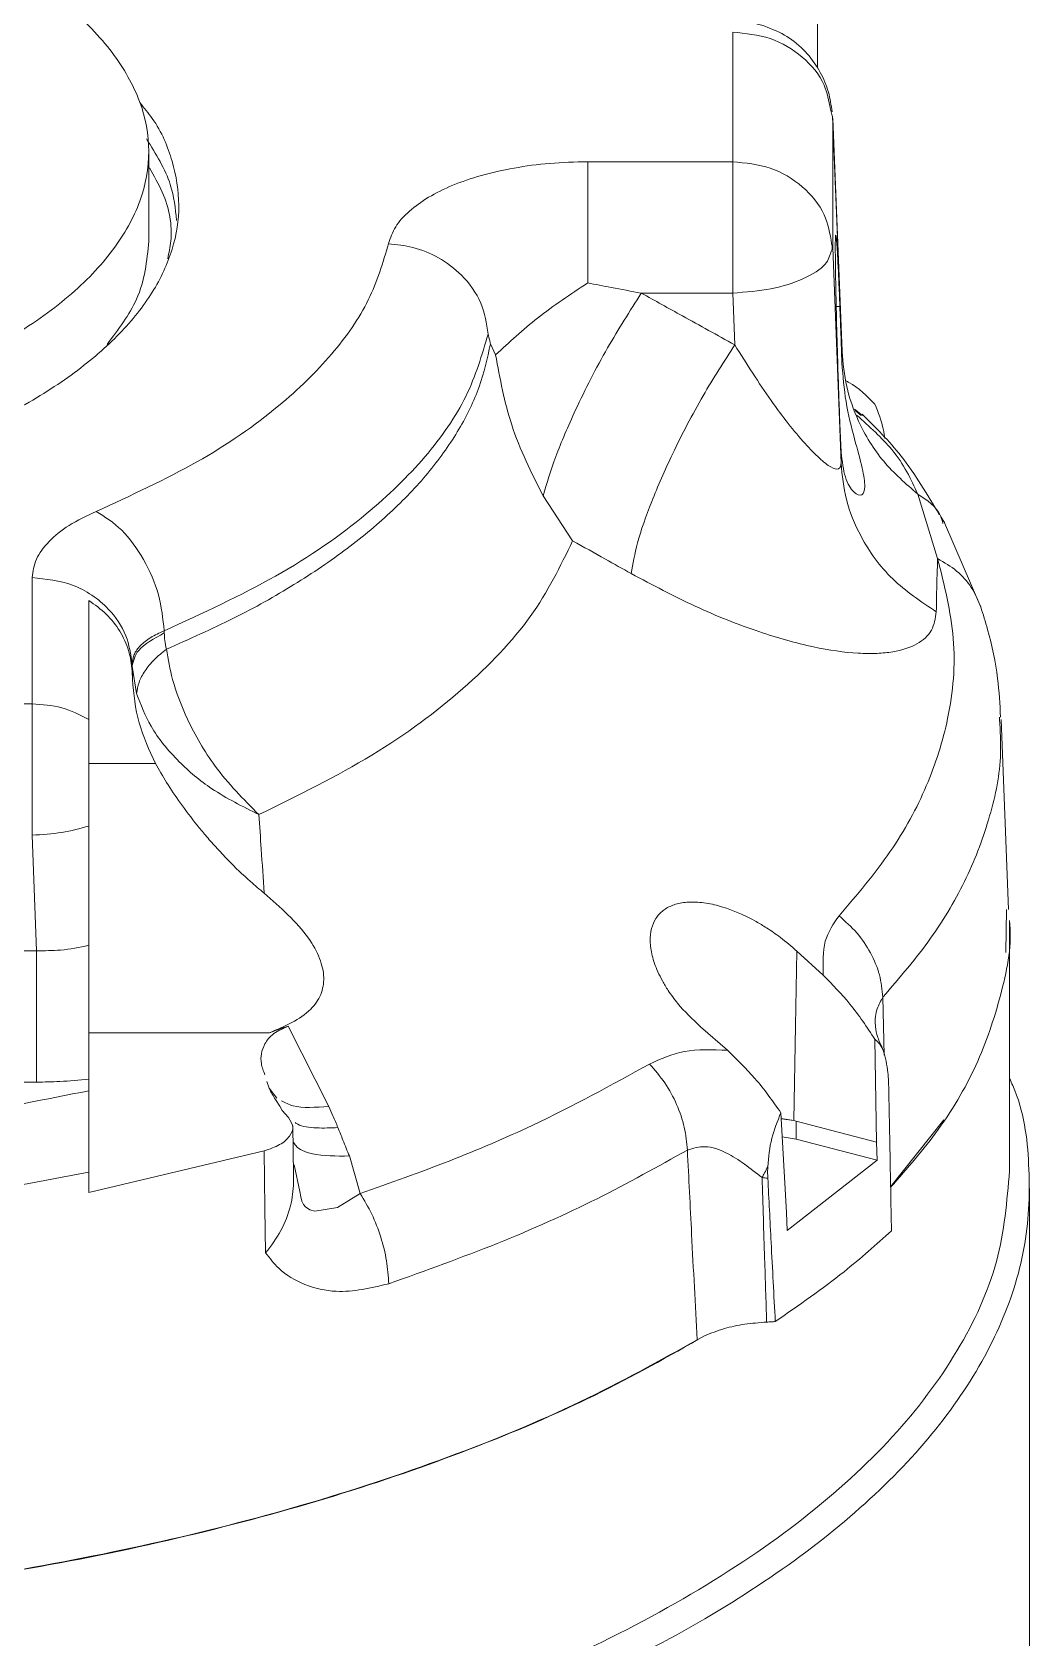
# Model space of a CAD drawing. Header units: millimetres. Extents: x 169 to 14583, y -399 to 10804.
# Drawn here: x 7149.5 to 7199.3, y 6055.4 to 6135.5 of the extents above; entities that cross this region are included whole.
import ezdxf

# ---------------------------------------------------------------- set-up
doc = ezdxf.new("R2010")
doc.units = ezdxf.units.MM
doc.header["$LTSCALE"] = 35

msp = doc.modelspace()

# ---------------------------------------------------------------- linework, layer by layer
at = {"color": 7, "linetype": 'Continuous', "lineweight": 18}
for p, q in [((7184.45, 6135.549), (7184.45, 6129.08)), ((7189.447, 6131.242), (7189.327, 6131.708)), ((7189.911, 6119.622), (7189.443, 6131.358)), ((7189.447, 6131.242), (7189.447, 6124.773)), ((7189.447, 6131.242), (7189.91, 6119.61)), ((7155.279, 6125.117), (7155.279, 6129.579)), ((7184.45, 6129.08), (7177.206, 6129.08)), ((7189.371, 6124.611), (7189.447, 6124.773)), ((7189.393, 6124.983), (7189.447, 6124.773)), ((7189.423, 6124.722), (7189.425, 6124.857)), ((7189.86, 6114.031), (7189.447, 6124.773)), ((7184.45, 6122.519), (7179.884, 6122.519)), ((7184.45, 6122.519), (7184.549, 6119.938)), ((7189.62, 6121.859), (7189.802, 6121.859)), ((7172.603, 6119.439), (7172.35, 6119.983)), ((7190.941, 6116.416), (7190.538, 6116.722)), ((7189.802, 6115.995), (7189.862, 6114.575)), ((7190.873, 6116.412), (7190.561, 6116.653)), ((7190.937, 6116.46), (7190.939, 6116.458)), ((7174.976, 6112.396), (7176.454, 6110.154)), ((7194.687, 6109.263), (7193.696, 6112.482)), ((7195.043, 6111.04), (7194.856, 6111.327)), ((7196.847, 6106.844), (7195.036, 6111.055)), ((7149.45, 6108.315), (7149.45, 6102.016)), ((7152.279, 6101.234), (7152.279, 6107.175)), ((7154.447, 6104.009), (7154.447, 6103.651)), ((7154.447, 6104.009), (7154.451, 6103.899)), ((7154.451, 6103.899), (7154.671, 6102.527)), ((7154.447, 6103.651), (7154.463, 6103.235)), ((7149.45, 6102.016), (7121.279, 6102.016)), ((7197.785, 6101.227), (7197.782, 6101.343)), ((7198.234, 6091.744), (7197.863, 6101.23)), ((7152.279, 6099.032), (7155.621, 6099.032)), ((7152.279, 6089.96), (7152.279, 6095.914)), ((7149.45, 6095.456), (7149.672, 6089.689)), ((7198.097, 6089.598), (7198.135, 6091.744)), ((7198.279, 6078.707), (7198.279, 6091.202)), ((7149.672, 6089.689), (7126.126, 6089.689)), ((7187.659, 6089.668), (7188.975, 6088.466)), ((7191.954, 6087.371), (7192.021, 6084.468)), ((7152.279, 6085.597), (7161.312, 6085.597)), ((7164.275, 6081.914), (7162.235, 6085.924)), ((7184.182, 6084.721), (7182.833, 6085.897)), ((7191.637, 6080.132), (7191.555, 6085.268)), ((7134.253, 6083.129), (7149.672, 6083.129)), ((7152.279, 6082.697), (7152.279, 6083.284)), ((7161.185, 6083.161), (7161.289, 6082.832)), ((7161.289, 6082.832), (7161.669, 6082.328)), ((7161.602, 6082.261), (7161.821, 6081.922)), ((7161.821, 6081.922), (7161.941, 6081.718)), ((7161.941, 6081.718), (7162.261, 6081.36)), ((7186.859, 6081.599), (7187.137, 6076.616)), ((7162.514, 6078.508), (7162.479, 6080.942)), ((7187.496, 6081.21), (7186.875, 6081.305)), ((7186.875, 6081.296), (7187.495, 6081.209)), ((7187.615, 6081.179), (7187.496, 6081.21)), ((7187.615, 6080.287), (7187.615, 6081.179)), ((7191.637, 6080.132), (7187.615, 6081.179)), ((7192.339, 6077.897), (7194.995, 6081.243)), ((7186.926, 6080.392), (7187.615, 6080.287)), ((7191.667, 6079.232), (7187.615, 6080.287)), ((7191.667, 6079.232), (7191.637, 6080.132)), ((7152.279, 6077.621), (7161.044, 6079.697)), ((7165.843, 6077.563), (7165.302, 6079.441)), ((7187.167, 6075.716), (7191.667, 6079.232)), ((7152.279, 6078.626), (7152.279, 6077.621)), ((7199.279, 5963.575), (7199.279, 6077.815)), ((7187.137, 6076.616), (7187.167, 6075.716)), ((7182.67, 6070.264), (7183.041, 6070.461))]:
    msp.add_line(p, q, dxfattribs=at)
at = {"color": 7, "linetype": 'Continuous', "lineweight": 18, "flags": 128}
for points in [[(7156.049, 6105.662), (7156.051, 6105.601), (7156.053, 6105.552)], [(7187.496, 6081.21), (7187.587, 6085.946), (7187.659, 6089.668)], [(7161.044, 6079.697), (7161.085, 6076.844), (7161.118, 6074.602)], [(7162.548, 6078.994), (7162.833, 6077.671), (7162.875, 6077.402), (7162.933, 6077.185), (7163.01, 6077.023), (7163.104, 6076.904), (7163.327, 6076.758), (7163.58, 6076.691), (7164.706, 6076.869), (7165.843, 6077.563), (7165.843, 6077.563)]]:
    msp.add_lwpolyline(points, dxfattribs=at)
at = {"color": 7, "linetype": 'Continuous', "lineweight": 18}
for points, knots in [([(7095.544, 6119.604), (7096.6, 6119.079), (7098.91, 6117.931), (7103.203, 6116.518), (7108.146, 6115.357), (7113.463, 6114.585), (7119.002, 6114.219), (7124.601, 6114.249), (7130.095, 6114.697), (7135.351, 6115.544), (7140.234, 6116.777), (7144.631, 6118.339), (7148.379, 6120.205), (7151.401, 6122.321), (7153.607, 6124.64), (7154.98, 6127.087), (7155.431, 6129.598), (7154.967, 6132.107), (7153.582, 6134.552), (7151.365, 6136.868), (7148.334, 6138.98), (7144.578, 6140.841), (7140.176, 6142.398), (7135.29, 6143.626), (7130.037, 6144.469), (7124.547, 6144.912), (7118.957, 6144.937), (7113.423, 6144.57), (7108.124, 6143.793), (7103.157, 6142.644), (7098.753, 6141.107), (7095.911, 6139.919), (7094.803, 6139.186), (7094.745, 6139.148)], [0, 0, 0, 0, 0.028279, 0.061861, 0.095171, 0.128461, 0.16209, 0.19571, 0.22902, 0.262312, 0.295914, 0.32951, 0.362819, 0.396118, 0.429698, 0.463287, 0.496623, 0.529937, 0.563524, 0.597067, 0.630369, 0.66365, 0.697259, 0.730824, 0.764097, 0.797344, 0.830934, 0.864505, 0.897765, 0.931014, 0.964567, 0.998153, 1, 1, 1, 1]), ([(7188.679, 6144.624), (7188.679, 6143.524), (7188.679, 6141.311), (7188.679, 6137.868), (7188.679, 6135.295), (7188.679, 6133.989), (7188.679, 6133.746)], [0, 0, 0, 0, 0.307552, 0.618201, 0.928789, 1, 1, 1, 1]), ([(7189.415, 6131.567), (7189.367, 6131.899), (7189.268, 6132.584), (7188.846, 6133.576), (7188.2, 6134.507), (7187.309, 6135.3), (7186.204, 6135.82), (7185.21, 6136.101), (7184.62, 6136.002), (7184.449, 6135.973)], [0, 0, 0, 0, 0.1369259, 0.2825168, 0.436473, 0.5963492, 0.759665, 0.9301962, 1, 1, 1, 1]), ([(7189.327, 6131.708), (7189.254, 6132.116), (7189.079, 6133.09), (7187.994, 6134.366), (7186.374, 6135.357), (7185.091, 6135.485), (7184.45, 6135.549)], [0, 0, 0, 0, 0.193421, 0.462281, 0.73114, 1, 1, 1, 1]), ([(7154.828, 6132.028), (7155.044, 6131.768), (7155.831, 6130.824), (7156.529, 6129.098), (7156.898, 6126.903), (7156.553, 6124.701), (7155.556, 6122.546), (7153.912, 6120.472), (7151.652, 6118.516), (7148.818, 6116.718), (7145.471, 6115.115), (7141.669, 6113.733), (7137.478, 6112.597), (7132.98, 6111.731), (7128.269, 6111.152), (7123.427, 6110.868), (7118.537, 6110.886), (7113.698, 6111.206), (7109.016, 6111.825), (7104.536, 6112.71), (7101.827, 6113.522), (7100.469, 6113.929)], [0, 0, 0, 0, 0.020599, 0.074885, 0.129421, 0.183957, 0.238243, 0.292529, 0.347066, 0.401602, 0.455888, 0.510174, 0.56471, 0.619246, 0.673533, 0.727819, 0.782355, 0.83689, 0.891174, 0.94546, 1, 1, 1, 1]), ([(7156.663, 6126.146), (7156.605, 6126.747), (7156.47, 6128.129), (7155.636, 6129.462), (7155.164, 6130.215)], [0, 0, 0, 0, 0.434429, 1, 1, 1, 1]), ([(7156.225, 6124.235), (7156.287, 6124.529), (7156.519, 6125.634), (7156.225, 6127.175), (7155.545, 6128.368), (7155.315, 6128.772)], [0, 0, 0, 0, 0.193028, 0.726808, 1, 1, 1, 1]), ([(7177.206, 6129.08), (7176.571, 6129.063), (7175.314, 6129.031), (7173.516, 6128.783), (7171.878, 6128.413), (7169.949, 6127.758), (7168.472, 6126.864), (7167.537, 6125.832), (7167.349, 6125.27), (7167.255, 6124.986)], [0, 0, 0, 0, 0.129145, 0.255544, 0.379427, 0.500453, 0.744437, 0.87087, 1, 1, 1, 1]), ([(7177.206, 6129.08), (7177.206, 6128.71), (7177.206, 6127.971), (7177.206, 6126.276), (7177.206, 6124.563), (7177.206, 6123.54), (7177.206, 6123.029)], [0, 0, 0, 0, 0.279686, 0.559372, 0.779686, 1, 1, 1, 1]), ([(7184.45, 6122.519), (7184.45, 6123.131), (7184.45, 6124.354), (7184.45, 6126.297), (7184.45, 6128.02), (7184.45, 6128.727), (7184.45, 6129.08)], [0, 0, 0, 0, 0.25, 0.5, 0.75, 1, 1, 1, 1]), ([(7184.45, 6129.08), (7185.091, 6129.016), (7186.373, 6128.888), (7187.998, 6127.898), (7189.126, 6126.543), (7189.308, 6125.479), (7189.393, 6124.983)], [0, 0, 0, 0, 0.258156, 0.516312, 0.774468, 1, 1, 1, 1]), ([(7167.255, 6124.986), (7166.978, 6124.046), (7166.424, 6122.165), (7164.53, 6119.44), (7161.722, 6116.704), (7157.867, 6114.016), (7154.391, 6112.42), (7152.653, 6111.623)], [0, 0, 0, 0, 0.18669, 0.373385, 0.560073, 0.780038, 1, 1, 1, 1]), ([(7153.196, 6119.961), (7153.757, 6120.704), (7155.016, 6122.374), (7155.185, 6124.138), (7155.279, 6125.117)], [0, 0, 0, 0, 0.44542, 1, 1, 1, 1]), ([(7167.255, 6124.986), (7167.666, 6124.943), (7168.535, 6124.85), (7169.812, 6124.314), (7171.031, 6123.393), (7171.987, 6122.062), (7172.15, 6120.998), (7172.23, 6120.472)], [0, 0, 0, 0, 0.161658, 0.341626, 0.53537, 0.77071, 1, 1, 1, 1]), ([(7189.601, 6125.395), (7189.598, 6125.402), (7189.581, 6125.438), (7189.57, 6124.852), (7189.584, 6123.554), (7189.612, 6122.168), (7189.647, 6120.713), (7189.695, 6119.064), (7189.751, 6117.358), (7189.785, 6116.449), (7189.802, 6115.995)], [0, 0, 0, 0, 0.042329, 0.229341, 0.416651, 0.51603, 0.614366, 0.776362, 0.888193, 1, 1, 1, 1]), ([(7189.802, 6121.859), (7189.785, 6122.285), (7189.751, 6123.138), (7189.695, 6124.3), (7189.646, 6125.106), (7189.622, 6125.308), (7189.613, 6125.385)], [0, 0, 0, 0, 0.230695, 0.46133, 0.795479, 1, 1, 1, 1]), ([(7184.45, 6122.519), (7185.105, 6122.571), (7186.414, 6122.675), (7188.059, 6123.213), (7189.16, 6123.891), (7189.306, 6124.389), (7189.371, 6124.611)], [0, 0, 0, 0, 0.263107, 0.526214, 0.78932, 1, 1, 1, 1]), ([(7177.206, 6123.029), (7176.352, 6122.464), (7174.706, 6121.377), (7173.286, 6120.069), (7172.603, 6119.439)], [0, 0, 0, 0, 0.519288, 1, 1, 1, 1]), ([(7179.884, 6122.519), (7179.312, 6121.622), (7178.128, 6119.766), (7176.651, 6116.871), (7175.554, 6114.313), (7175.167, 6113.028), (7174.976, 6112.396)], [0, 0, 0, 0, 0.2672548, 0.5529084, 0.780114, 1, 1, 1, 1]), ([(7179.884, 6122.519), (7179.383, 6122.612), (7178.491, 6122.778), (7177.598, 6122.952), (7177.206, 6123.029)], [0, 0, 0, 0, 0.5604883, 1, 1, 1, 1]), ([(7184.549, 6119.938), (7183.678, 6120.419), (7182.123, 6121.279), (7180.568, 6122.14), (7179.884, 6122.519)], [0, 0, 0, 0, 0.559989, 1, 1, 1, 1]), ([(7189.901, 6119.037), (7189.886, 6119.527), (7189.854, 6120.508), (7189.82, 6121.408), (7189.802, 6121.859)], [0, 0, 0, 0, 0.50001, 1, 1, 1, 1]), ([(7172.23, 6120.472), (7171.924, 6119.43), (7171.312, 6117.346), (7169.212, 6114.325), (7166.099, 6111.293), (7161.829, 6108.313), (7157.975, 6106.546), (7156.049, 6105.662)], [0, 0, 0, 0, 0.186692, 0.373383, 0.560075, 0.780037, 1, 1, 1, 1]), ([(7172.35, 6119.983), (7172.337, 6120.04), (7172.3, 6120.202), (7172.258, 6120.366), (7172.23, 6120.472)], [0, 0, 0, 0, 0.354051, 1, 1, 1, 1]), ([(7179.376, 6108.519), (7179.461, 6109.003), (7179.636, 6110.002), (7180.361, 6112.09), (7181.464, 6114.609), (7182.911, 6117.38), (7184.015, 6119.105), (7184.549, 6119.938)], [0, 0, 0, 0, 0.1782119, 0.3680531, 0.5630336, 0.7888127, 1, 1, 1, 1]), ([(7184.549, 6119.938), (7185.152, 6118.984), (7186.311, 6117.15), (7187.772, 6115.289), (7188.77, 6114.257), (7189.358, 6113.796), (7189.697, 6113.7), (7189.84, 6113.821), (7189.853, 6113.961), (7189.86, 6114.031)], [0, 0, 0, 0, 0.2979779, 0.5731671, 0.6970707, 0.8088878, 0.9083983, 0.9547821, 1, 1, 1, 1]), ([(7172.603, 6119.439), (7172.825, 6118.249), (7173.296, 6115.72), (7174.395, 6113.546), (7174.976, 6112.396)], [0, 0, 0, 0, 0.4709179, 1, 1, 1, 1]), ([(7189.91, 6119.61), (7189.909, 6119.504), (7189.906, 6119.316), (7189.903, 6119.122), (7189.901, 6119.037)], [0, 0, 0, 0, 0.559949, 1, 1, 1, 1]), ([(7193.696, 6112.482), (7193.097, 6113.003), (7191.889, 6114.052), (7190.75, 6115.949), (7190.076, 6117.83), (7189.965, 6119.022), (7189.91, 6119.61)], [0, 0, 0, 0, 0.28013, 0.564444, 0.785471, 1, 1, 1, 1]), ([(7189.862, 6114.575), (7189.918, 6114.13), (7190.034, 6113.205), (7190.512, 6112.493), (7190.928, 6112.35), (7191.102, 6112.787), (7190.947, 6113.748), (7190.54, 6115.201), (7190.069, 6117.023), (7189.956, 6118.383), (7189.901, 6119.037)], [0, 0, 0, 0, 0.122871, 0.255251, 0.381891, 0.498718, 0.615914, 0.743951, 0.876986, 1, 1, 1, 1]), ([(7191.555, 6116.978), (7191.152, 6117.383), (7190.712, 6117.826), (7190.156, 6118.112), (7190.109, 6118.136)], [0, 0, 0, 0, 0.915273, 1, 1, 1, 1]), ([(7192.046, 6115.262), (7192.025, 6115.408), (7191.94, 6115.994), (7191.72, 6116.556), (7191.555, 6116.978)], [0, 0, 0, 0, 0.249062, 1, 1, 1, 1]), ([(7193.696, 6112.482), (7193.356, 6113.225), (7192.755, 6114.534), (7191.278, 6115.855), (7190.64, 6116.426)], [0, 0, 0, 0, 0.567692, 1, 1, 1, 1]), ([(7194.771, 6111.457), (7194.166, 6112.475), (7193.042, 6114.366), (7191.593, 6115.808), (7190.924, 6116.473)], [0, 0, 0, 0, 0.538982, 1, 1, 1, 1]), ([(7189.862, 6114.575), (7189.862, 6114.474), (7189.861, 6114.295), (7189.86, 6114.111), (7189.86, 6114.031)], [0, 0, 0, 0, 0.559991, 1, 1, 1, 1]), ([(7194.621, 6106.608), (7193.854, 6107.119), (7192.322, 6108.14), (7190.879, 6110.158), (7190.054, 6112.157), (7189.924, 6113.418), (7189.86, 6114.031)], [0, 0, 0, 0, 0.288438, 0.575763, 0.79379, 1, 1, 1, 1]), ([(7194.95, 6111.024), (7194.917, 6111.152), (7194.753, 6111.787), (7194.166, 6112.173), (7193.696, 6112.482)], [0, 0, 0, 0, 0.20087, 1, 1, 1, 1]), ([(7152.653, 6111.623), (7152.179, 6111.398), (7151.231, 6110.95), (7150.243, 6110.128), (7149.578, 6109.243), (7149.493, 6108.625), (7149.45, 6108.315)], [0, 0, 0, 0, 0.249919, 0.499997, 0.750077, 1, 1, 1, 1]), ([(7160.778, 6096.482), (7162.735, 6097.444), (7166.647, 6099.368), (7171.141, 6102.739), (7174.606, 6106.344), (7175.838, 6108.884), (7176.454, 6110.154)], [0, 0, 0, 0, 0.250039, 0.500034, 0.750012, 1, 1, 1, 1]), ([(7176.454, 6110.154), (7177, 6109.849), (7177.974, 6109.304), (7178.948, 6108.759), (7179.376, 6108.519)], [0, 0, 0, 0, 0.5599866, 1, 1, 1, 1]), ([(7189.761, 6091.429), (7190.66, 6092.486), (7192.459, 6094.601), (7194.241, 6097.91), (7195.369, 6101.473), (7195.69, 6105.284), (7195.021, 6107.937), (7194.687, 6109.263)], [0, 0, 0, 0, 0.18668, 0.373361, 0.560041, 0.780021, 1, 1, 1, 1]), ([(7194.621, 6106.608), (7194.63, 6107.13), (7194.645, 6108.061), (7194.674, 6108.896), (7194.687, 6109.263)], [0, 0, 0, 0, 0.559769, 1, 1, 1, 1]), ([(7196.841, 6106.856), (7196.702, 6107.186), (7196.421, 6107.851), (7195.674, 6108.687), (7195.016, 6109.071), (7194.687, 6109.263)], [0, 0, 0, 0, 0.330964, 0.665482, 1, 1, 1, 1]), ([(7149.45, 6108.315), (7150.144, 6108.24), (7151.586, 6108.083), (7153.24, 6106.927), (7154.233, 6105.482), (7154.377, 6104.488), (7154.447, 6104.009)], [0, 0, 0, 0, 0.2707, 0.562316, 0.789298, 1, 1, 1, 1]), ([(7179.376, 6108.519), (7180.444, 6107.953), (7182.596, 6106.811), (7185.692, 6105.587), (7188.448, 6104.81), (7190.385, 6104.53), (7191.652, 6104.517), (7192.701, 6104.622), (7193.71, 6104.953), (7194.473, 6105.629), (7194.573, 6106.287), (7194.621, 6106.608)], [0, 0, 0, 0, 0.15121, 0.304599, 0.443731, 0.570808, 0.63191, 0.688359, 0.796786, 0.90073, 1, 1, 1, 1]), ([(7154.447, 6103.651), (7154.408, 6103.995), (7154.328, 6104.689), (7153.858, 6105.657), (7153.195, 6106.529), (7152.583, 6106.961), (7152.279, 6107.175)], [0, 0, 0, 0, 0.24853, 0.500526, 0.751947, 1, 1, 1, 1]), ([(7197.831, 6101.354), (7197.796, 6101.997), (7197.717, 6103.467), (7197.324, 6105.304), (7196.959, 6106.481), (7196.843, 6106.856)], [0, 0, 0, 0, 0.3458717, 0.7913228, 1, 1, 1, 1]), ([(7156.049, 6105.662), (7155.813, 6105.555), (7155.337, 6105.339), (7154.836, 6104.93), (7154.507, 6104.483), (7154.467, 6104.166), (7154.447, 6104.009)], [0, 0, 0, 0, 0.247371, 0.500026, 0.752646, 1, 1, 1, 1]), ([(7156.053, 6105.552), (7155.546, 6105.274), (7154.642, 6104.778), (7154.51, 6104.167), (7154.451, 6103.899)], [0, 0, 0, 0, 0.56, 1, 1, 1, 1]), ([(7156.157, 6104.74), (7156.127, 6104.885), (7156.075, 6105.146), (7156.06, 6105.427), (7156.053, 6105.552)], [0, 0, 0, 0, 0.5559906, 1, 1, 1, 1]), ([(7156.157, 6104.74), (7155.947, 6104.571), (7155.524, 6104.229), (7155.07, 6103.666), (7154.759, 6103.089), (7154.7, 6102.713), (7154.671, 6102.527)], [0, 0, 0, 0, 0.247724, 0.5, 0.752277, 1, 1, 1, 1]), ([(7160.778, 6096.482), (7160.008, 6097.26), (7158.588, 6098.691), (7157.226, 6101.096), (7156.449, 6103.089), (7156.245, 6104.24), (7156.157, 6104.74)], [0, 0, 0, 0, 0.327585, 0.603289, 0.827376, 1, 1, 1, 1]), ([(7154.451, 6103.899), (7154.454, 6103.775), (7154.458, 6103.554), (7154.462, 6103.333), (7154.463, 6103.235)], [0, 0, 0, 0, 0.560046, 1, 1, 1, 1]), ([(7154.463, 6103.235), (7154.533, 6102.505), (7154.671, 6101.05), (7155.305, 6099.703), (7155.621, 6099.032)], [0, 0, 0, 0, 0.501645, 1, 1, 1, 1]), ([(7154.671, 6102.527), (7154.88, 6101.977), (7155.329, 6100.794), (7156.661, 6099.168), (7158.478, 6097.632), (7159.966, 6096.888), (7160.778, 6096.482)], [0, 0, 0, 0, 0.229587, 0.494103, 0.723948, 1, 1, 1, 1]), ([(7149.45, 6095.456), (7149.45, 6096.067), (7149.45, 6097.29), (7149.45, 6099.234), (7149.45, 6100.957), (7149.45, 6101.663), (7149.45, 6102.016)], [0, 0, 0, 0, 0.25, 0.5, 0.75, 1, 1, 1, 1]), ([(7149.45, 6102.016), (7149.955, 6101.981), (7150.964, 6101.912), (7151.84, 6101.46), (7152.279, 6101.234)], [0, 0, 0, 0, 0.5, 1, 1, 1, 1]), ([(7152.279, 6101.234), (7152.279, 6100.948), (7152.279, 6100.376), (7152.279, 6098.986), (7152.279, 6097.414), (7152.279, 6096.414), (7152.279, 6095.914)], [0, 0, 0, 0, 0.250028, 0.499986, 0.749799, 1, 1, 1, 1]), ([(7191.954, 6087.371), (7192.789, 6088.344), (7194.46, 6090.29), (7196.217, 6093.324), (7197.372, 6096.411), (7197.909, 6099.056), (7197.817, 6100.663), (7197.785, 6101.227)], [0, 0, 0, 0, 0.220239, 0.440478, 0.660717, 0.880956, 1, 1, 1, 1]), ([(7155.621, 6099.032), (7155.799, 6098.719), (7156.172, 6098.06), (7156.87, 6097.025), (7157.537, 6096.148), (7158.137, 6095.42), (7158.65, 6094.835), (7159.386, 6094.051), (7160.19, 6093.275), (7160.813, 6092.755), (7161.044, 6092.562)], [0, 0, 0, 0, 0.1347959, 0.2834524, 0.4457755, 0.521937, 0.6122155, 0.7162633, 0.8949312, 1, 1, 1, 1]), ([(7161.044, 6092.562), (7160.995, 6093.298), (7160.908, 6094.61), (7160.818, 6095.911), (7160.778, 6096.482)], [0, 0, 0, 0, 0.560487, 1, 1, 1, 1]), ([(7161.312, 6085.597), (7162.077, 6085.919), (7163.153, 6086.371), (7163.917, 6087.466), (7164.082, 6088.35), (7163.856, 6089.334), (7162.994, 6090.857), (7161.856, 6091.852), (7161.044, 6092.562)], [0, 0, 0, 0, 0.270375, 0.380474, 0.483162, 0.589225, 0.70658, 1, 1, 1, 1]), ([(7187.659, 6089.668), (7187.388, 6089.901), (7186.906, 6090.318), (7186.207, 6090.795), (7185.163, 6091.425), (7184.002, 6091.915), (7182.813, 6092.127), (7182.067, 6092.125), (7181.444, 6091.984), (7180.95, 6091.714), (7180.587, 6091.315), (7180.365, 6090.795), (7180.298, 6090.163), (7180.385, 6089.565), (7180.54, 6089.048), (7180.708, 6088.628), (7180.934, 6088.176), (7181.257, 6087.648), (7181.832, 6086.848), (7182.434, 6086.276), (7182.833, 6085.897)], [0, 0, 0, 0, 0.064185, 0.114372, 0.15045, 0.283409, 0.341906, 0.397122, 0.449535, 0.499707, 0.549871, 0.60228, 0.657499, 0.716005, 0.745761, 0.777958, 0.812612, 0.849737, 0.900674, 1, 1, 1, 1]), ([(7188.975, 6088.466), (7188.956, 6089.062), (7188.92, 6090.231), (7189.485, 6091.035), (7189.761, 6091.429)], [0, 0, 0, 0, 0.51005, 1, 1, 1, 1]), ([(7192.339, 6077.879), (7193.175, 6078.834), (7194.968, 6080.883), (7196.822, 6084.169), (7197.954, 6087.663), (7198.412, 6090.024), (7198.279, 6091.202), (7198.279, 6091.202)], [0, 0, 0, 0, 0.2249671, 0.4830887, 0.7412143, 0.9999825, 1, 1, 1, 1]), ([(7152.279, 6089.96), (7151.818, 6089.862), (7150.994, 6089.687), (7150.076, 6089.688), (7149.672, 6089.689)], [0, 0, 0, 0, 0.559431, 1, 1, 1, 1]), ([(7149.672, 6083.129), (7149.672, 6083.532), (7149.672, 6084.34), (7149.672, 6086.218), (7149.672, 6088.084), (7149.672, 6089.154), (7149.672, 6089.689)], [0, 0, 0, 0, 0.279636, 0.559271, 0.779636, 1, 1, 1, 1]), ([(7152.279, 6083.284), (7152.279, 6083.66), (7152.279, 6084.418), (7152.279, 6086.225), (7152.279, 6088.181), (7152.279, 6089.39), (7152.279, 6089.96)], [0, 0, 0, 0, 0.259615, 0.523735, 0.775242, 1, 1, 1, 1]), ([(7191.555, 6085.268), (7191.157, 6085.869), (7190.396, 6087.022), (7189.434, 6087.999), (7188.975, 6088.466)], [0, 0, 0, 0, 0.522106, 1, 1, 1, 1]), ([(7191.59, 6085.871), (7191.586, 6085.899), (7191.545, 6086.244), (7191.629, 6086.815), (7191.848, 6087.189), (7191.954, 6087.371)], [0, 0, 0, 0, 0.044464, 0.536177, 1, 1, 1, 1]), ([(7162.235, 6085.924), (7161.98, 6085.806), (7161.432, 6085.554), (7160.946, 6084.899), (7160.809, 6084.191), (7161.007, 6083.681), (7161.079, 6083.494)], [0, 0, 0, 0, 0.18844, 0.403178, 0.781017, 1, 1, 1, 1]), ([(7161.312, 6085.597), (7161.485, 6085.657), (7161.794, 6085.765), (7162.101, 6085.875), (7162.235, 6085.924)], [0, 0, 0, 0, 0.56, 1, 1, 1, 1]), ([(7191.973, 6084.723), (7191.868, 6084.948), (7191.631, 6085.457), (7191.599, 6085.729), (7191.581, 6085.881)], [0, 0, 0, 0, 0.441608, 1, 1, 1, 1]), ([(7180.295, 6084.033), (7180.848, 6084.288), (7181.979, 6084.808), (7183.438, 6084.751), (7184.182, 6084.721)], [0, 0, 0, 0, 0.489833, 1, 1, 1, 1]), ([(7184.182, 6084.721), (7184.655, 6084.265), (7185.645, 6083.309), (7186.442, 6082.186), (7186.859, 6081.599)], [0, 0, 0, 0, 0.477917, 1, 1, 1, 1]), ([(7191.555, 6085.268), (7191.639, 6085.195), (7191.801, 6085.054), (7192.059, 6084.556), (7192.146, 6083.988), (7192.206, 6083.598)], [0, 0, 0, 0, 0.252752, 0.486638, 1, 1, 1, 1]), ([(7165.843, 6077.563), (7167.341, 6078.095), (7170.335, 6079.16), (7175.286, 6081.276), (7178.395, 6082.988), (7180.295, 6084.033)], [0, 0, 0, 0, 0.280045, 0.56009, 1, 1, 1, 1]), ([(7152.279, 6083.284), (7151.798, 6083.234), (7150.94, 6083.145), (7150.059, 6083.134), (7149.672, 6083.129)], [0, 0, 0, 0, 0.5597009, 1, 1, 1, 1]), ([(7198.279, 6083.312), (7198.334, 6083.194), (7198.99, 6081.785), (7199.334, 6079.015), (7199.221, 6075.06), (7198.014, 6071.105), (7195.833, 6067.212), (7192.651, 6063.432), (7188.53, 6059.841), (7183.528, 6056.485), (7177.697, 6053.416), (7171.163, 6050.641), (7166.271, 6049.098), (7163.824, 6048.327)], [0, 0, 0, 0, 0.0089993, 0.1067051, 0.2044109, 0.3021167, 0.4018143, 0.5015119, 0.6012095, 0.7009072, 0.8006048, 0.9003024, 1, 1, 1, 1]), ([(7192.206, 6083.598), (7192.214, 6083.499), (7192.23, 6083.32), (7192.236, 6083.131), (7192.238, 6083.047)], [0, 0, 0, 0, 0.555438, 1, 1, 1, 1]), ([(7192.381, 6075.708), (7192.355, 6077.066), (7192.309, 6079.513), (7192.26, 6081.959), (7192.238, 6083.047)], [0, 0, 0, 0, 0.55491, 1, 1, 1, 1]), ([(7137.214, 6080.383), (7140.102, 6080.715), (7145.261, 6081.308), (7150.134, 6082.272), (7152.279, 6082.697)], [0, 0, 0, 0, 0.559824, 1, 1, 1, 1]), ([(7152.279, 6078.626), (7152.279, 6078.976), (7152.28, 6079.698), (7152.276, 6080.845), (7152.284, 6081.706), (7152.281, 6082.32), (7152.279, 6082.566), (7152.279, 6082.697)], [0, 0, 0, 0, 0.225594, 0.466372, 0.697426, 0.839875, 1, 1, 1, 1]), ([(7161.289, 6082.832), (7161.341, 6082.729), (7161.439, 6082.538), (7161.551, 6082.348), (7161.602, 6082.261)], [0, 0, 0, 0, 0.538318, 1, 1, 1, 1]), ([(7161.91, 6082.196), (7162.09, 6082.098), (7162.645, 6081.799), (7163.618, 6081.868), (7164.275, 6081.914)], [0, 0, 0, 0, 0.32516, 1, 1, 1, 1]), ([(7164.727, 6080.861), (7164.646, 6081.058), (7164.502, 6081.41), (7164.345, 6081.76), (7164.275, 6081.914)], [0, 0, 0, 0, 0.559824, 1, 1, 1, 1]), ([(7186.201, 6078.907), (7186.244, 6079.386), (7186.326, 6080.31), (7186.685, 6081.18), (7186.859, 6081.599)], [0, 0, 0, 0, 0.517865, 1, 1, 1, 1]), ([(7161.044, 6079.697), (7161.322, 6079.793), (7161.886, 6079.986), (7162.352, 6080.425), (7162.556, 6080.903), (7162.359, 6081.209), (7162.261, 6081.36)], [0, 0, 0, 0, 0.246305, 0.500345, 0.753979, 1, 1, 1, 1]), ([(7162.588, 6081.105), (7162.63, 6081.077), (7162.877, 6080.911), (7163.621, 6080.813), (7164.364, 6080.845), (7164.727, 6080.861)], [0, 0, 0, 0, 0.094268, 0.557206, 1, 1, 1, 1]), ([(7165.302, 6079.441), (7165.194, 6079.706), (7165.003, 6080.18), (7164.811, 6080.653), (7164.727, 6080.861)], [0, 0, 0, 0, 0.560009, 1, 1, 1, 1]), ([(7162.503, 6080.135), (7162.538, 6080.075), (7162.701, 6079.797), (7163.552, 6079.429), (7164.646, 6079.437), (7165.302, 6079.441)], [0, 0, 0, 0, 0.098771, 0.459798, 1, 1, 1, 1]), ([(7182.184, 6079.739), (7182.475, 6079.826), (7183.079, 6080.008), (7184.415, 6079.546), (7185.334, 6078.821), (7185.916, 6078.362)], [0, 0, 0, 0, 0.25222, 0.525804, 1, 1, 1, 1]), ([(7182.67, 6070.264), (7182.579, 6072.02), (7182.415, 6075.177), (7182.255, 6078.337), (7182.184, 6079.739)], [0, 0, 0, 0, 0.556314, 1, 1, 1, 1]), ([(7198.278, 6078.707), (7198.151, 6077.192), (7197.897, 6074.16), (7195.852, 6069.692), (7192.625, 6065.378), (7188.152, 6061.292), (7182.542, 6057.503), (7175.881, 6054.079), (7168.289, 6051.072), (7159.885, 6048.55), (7150.845, 6046.502), (7144.422, 6045.607), (7141.208, 6045.159)], [0, 0, 0, 0, 0.100005, 0.200064, 0.299939, 0.400003, 0.500063, 0.599938, 0.700002, 0.800061, 0.899936, 1, 1, 1, 1]), ([(7161.118, 6074.602), (7161.392, 6074.967), (7161.941, 6075.696), (7162.385, 6076.895), (7162.524, 6077.847), (7162.51, 6078.375), (7162.507, 6078.508)], [0, 0, 0, 0, 0.314269, 0.627343, 0.906328, 1, 1, 1, 1]), ([(7186.201, 6078.907), (7186.148, 6078.803), (7186.054, 6078.617), (7185.958, 6078.44), (7185.916, 6078.362)], [0, 0, 0, 0, 0.56, 1, 1, 1, 1]), ([(7185.916, 6078.362), (7185.959, 6077.015), (7186.035, 6074.61), (7186.111, 6072.206), (7186.144, 6071.148)], [0, 0, 0, 0, 0.56, 1, 1, 1, 1]), ([(7185.916, 6078.362), (7185.969, 6078.356), (7186.065, 6078.345), (7186.161, 6078.336), (7186.203, 6078.332)], [0, 0, 0, 0, 0.559634, 1, 1, 1, 1]), ([(7186.203, 6078.332), (7186.199, 6078.438), (7186.192, 6078.626), (7186.198, 6078.822), (7186.201, 6078.907)], [0, 0, 0, 0, 0.56449, 1, 1, 1, 1]), ([(7186.578, 6071.174), (7186.508, 6072.492), (7186.381, 6074.877), (7186.258, 6077.264), (7186.203, 6078.332)], [0, 0, 0, 0, 0.552692, 1, 1, 1, 1]), ([(7186.578, 6071.174), (7187.761, 6071.995), (7189.873, 6073.46), (7191.615, 6075.021), (7192.381, 6075.708)], [0, 0, 0, 0, 0.5599733, 1, 1, 1, 1]), ([(7161.118, 6074.602), (7161.325, 6074.334), (7161.856, 6073.647), (7163.063, 6072.952), (7164.935, 6072.518), (7166.383, 6072.855), (7167.27, 6073.061)], [0, 0, 0, 0, 0.148546, 0.380797, 0.620853, 1, 1, 1, 1]), ([(7183.041, 6070.461), (7183.36, 6070.59), (7183.958, 6070.833), (7185.038, 6071.063), (7185.775, 6071.12), (7186.144, 6071.148)], [0, 0, 0, 0, 0.364428, 0.682246, 1, 1, 1, 1]), ([(7186.144, 6071.148), (7186.225, 6071.152), (7186.37, 6071.16), (7186.515, 6071.17), (7186.578, 6071.174)], [0, 0, 0, 0, 0.559996, 1, 1, 1, 1]), ([(7130.783, 6056.752), (7133.622, 6056.954), (7139.299, 6057.357), (7147.556, 6058.501), (7155.493, 6060.023), (7163.122, 6061.973), (7170.303, 6064.344), (7176.982, 6067.1), (7180.774, 6069.209), (7182.67, 6070.264)], [0, 0, 0, 0, 0.140003, 0.280006, 0.420009, 0.560013, 0.706675, 0.853338, 1, 1, 1, 1]), ([(7141.208, 6057.654), (7143.949, 6058.028), (7149.429, 6058.777), (7157.234, 6060.414), (7164.614, 6062.403), (7171.436, 6064.762), (7177.691, 6067.429), (7181.257, 6069.45), (7183.041, 6070.461)], [0, 0, 0, 0, 0.166736, 0.333253, 0.5, 0.666732, 0.833243, 1, 1, 1, 1])]:
    msp.add_open_spline(points, degree=3, knots=knots, dxfattribs=at)
for points in [[(7172.35, 6119.983), (7172.192, 6119.265), (7171.875, 6117.83), (7170.836, 6115.714), (7169.395, 6113.649), (7167.523, 6111.655), (7165.25, 6109.747), (7162.584, 6107.947), (7159.579, 6106.256), (7157.297, 6105.246), (7156.157, 6104.74)], [(7152.653, 6111.623), (7153.088, 6111.346), (7153.959, 6110.794), (7155.066, 6109.267), (7155.857, 6107.463), (7155.985, 6106.263), (7156.049, 6105.662)], [(7152.279, 6095.914), (7151.84, 6095.793), (7150.964, 6095.553), (7149.955, 6095.488), (7149.45, 6095.456)], [(7189.761, 6091.429), (7190.069, 6091.157), (7190.686, 6090.612), (7191.366, 6089.59), (7191.834, 6088.489), (7191.914, 6087.744), (7191.954, 6087.371)], [(7182.184, 6079.739), (7182.15, 6080.116), (7182.081, 6080.87), (7181.678, 6082.021), (7181.092, 6083.117), (7180.56, 6083.728), (7180.295, 6084.033)], [(7167.27, 6073.061), (7169.104, 6073.719), (7172.772, 6075.034), (7177.771, 6077.272), (7180.713, 6078.916), (7182.184, 6079.739)], [(7137.866, 6076.479), (7140.328, 6076.755), (7145.251, 6077.309), (7149.936, 6078.187), (7152.279, 6078.626)], [(7167.27, 6073.061), (7167.244, 6073.442), (7167.192, 6074.203), (7166.888, 6075.4), (7166.445, 6076.559), (7166.044, 6077.229), (7165.843, 6077.563)]]:
    msp.add_open_spline(points, degree=3, dxfattribs=at)

doc.saveas('drawing.dxf')
